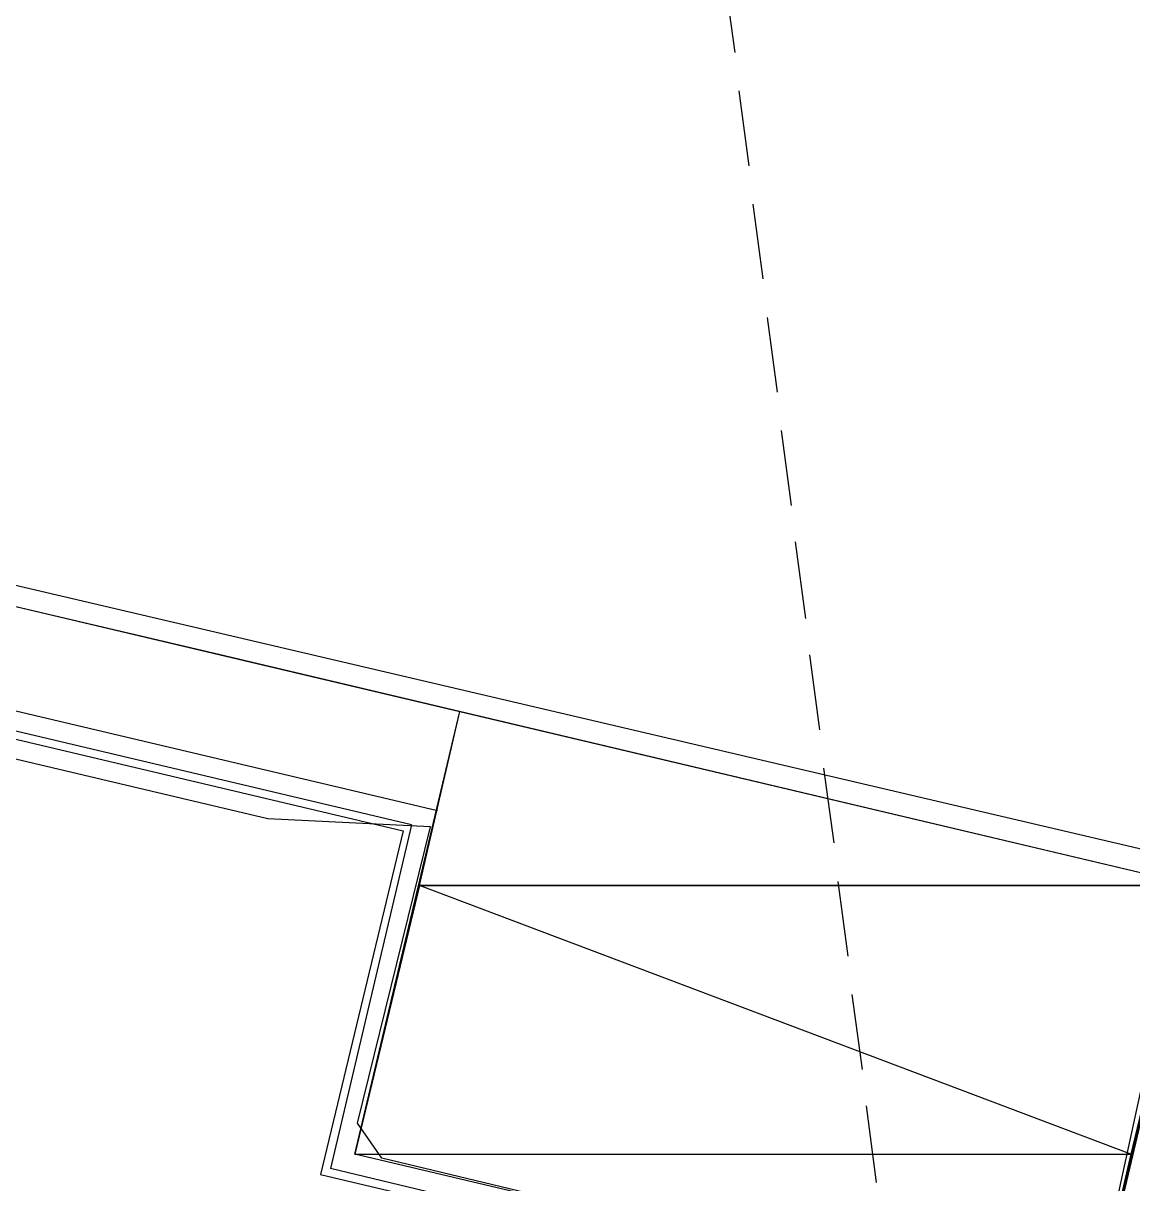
# Model space of a CAD drawing. Header units: feet. Extents: x -84 to 198, y -22 to 181.
# Drawn here: x 128.23 to 135.55, y 107.05 to 114.7 of the extents above; entities that cross this region are included whole.
import ezdxf

# ---------------------------------------------------------------- set-up
doc = ezdxf.new("R2010")
doc.units = ezdxf.units.FT
for name, color, linetype in [('A-AREA-UNIDAD', 30, 'CONTINUOUS'), ('A-LINEA', 7, 'CONTINUOUS'), ('A-MURO-CONCRETO', 8, 'CONTINUOUS')]:
    doc.layers.add(name, color=color, linetype=linetype)

msp = doc.modelspace()

# ---------------------------------------------------------------- linework, layer by layer
at = {"layer": 'A-AREA-UNIDAD'}
for points in [[(88, 128.2844), (94.848, 126.6844), (94.928, 125.6533), (94.72, 124.8889), (98.688, 124.0178), (98.88, 125.4578), (99.872, 125.4933), (100.032, 124.0533), (99.68, 123.6444), (99.36, 123.6444), (99.36, 122.9333), (98.96, 122.8978), (97.952, 118.3289), (100.08, 117.9733), (100.192, 117.8133), (106.752, 116.2489), (106.752, 115.7689), (106.912, 115.8933), (114.4, 114.0978), (115.488, 114.2044), (123.28, 112.3378), (124.288, 112.3378), (124.352, 111.8933), (135.968, 109.1733)], [(135.76, 108.4089), (135.328, 106.4178), (135.12, 106.1689), (134.112, 106.3644), (133.888, 106.8089), (133.632, 106.4889), (130.592, 107.2178), (130.432, 107.4489), (130.912, 109.4044), (129.84, 109.4578), (114.64, 113.0489), (114.128, 111.0044), (112.128, 111.1644), (111.168, 106.9689), (110.912, 106.9333), (110.848, 105.6533), (109.792, 101.4044), (108.8, 101.4044), (103.712, 102.5778), (103.648, 102.8444), (96.512, 104.5333), (95.52, 100.5689), (94.448, 100.5689), (92.192, 101.0489)]]:
    msp.add_lwpolyline(points, dxfattribs=at)
at = {"layer": 'A-LINEA'}
for p, q in [((132.8533, 115.0044), (132.92, 114.5111)), ((132.9467, 114.2578), (133.0133, 113.7644)), ((114.5733, 114.0711), (131.1067, 110.1644)), ((133.04, 113.5111), (133.1067, 113.0178)), ((114.4133, 113.4178), (130.96, 109.5111)), ((130.7867, 109.4178), (114.52, 113.2578)), ((114.56, 113.2044), (130.7333, 109.3778)), ((133.1333, 112.7644), (133.2, 112.2711)), ((133.2267, 112.0178), (133.2933, 111.5244)), ((133.32, 111.2844), (133.3867, 110.7778)), ((133.4133, 110.5378), (133.48, 110.0444)), ((133.5067, 109.7911), (133.5733, 109.2978)), ((130.7867, 109.4178), (130.2533, 107.1511)), ((133.6, 109.0444), (133.6667, 108.5511)), ((133.6933, 108.2978), (133.76, 107.8044)), ((133.7867, 107.5644), (133.8533, 107.0578)), ((134.4267, 106.1511), (130.2533, 107.1511))]:
    msp.add_line(p, q, dxfattribs=at)
for points in [[(103.1067, 159.3911), (103.0667, 159.2178), (102.5733, 157.1111), (102.8667, 156.9378), (100.9867, 148.9911), (103.5867, 148.3778), (103.4267, 147.7244), (111.4267, 145.8444), (113.8133, 145.2711), (117.8667, 144.3111), (114.9067, 131.8311), (119.4533, 130.7511), (119.2933, 130.0978), (122, 129.4578), (128.0267, 128.0444), (124.1867, 111.8044), (124.44, 111.7378), (125.7867, 111.4178), (129.48, 110.5511), (135.96, 109.0178), (135.88, 108.6844), (141.96, 107.2578)], [(103.1067, 159.3911), (103.0667, 159.2178), (102.5733, 157.1111), (102.8667, 156.9378), (100.9867, 148.9911), (103.5867, 148.3778), (103.4267, 147.7244), (111.4267, 145.8444), (113.8133, 145.2711), (117.8667, 144.3111), (114.9067, 131.8311), (119.4533, 130.7511), (119.2933, 130.0978), (122, 129.4578), (128.0267, 128.0444), (124.1867, 111.8044), (124.44, 111.7378), (125.7867, 111.4178), (129.48, 110.5511), (135.96, 109.0178), (135.88, 108.6844), (141.96, 107.2578)], [(131.1067, 110.1644), (135.96, 109.0178), (135.2667, 106.0978), (130.4133, 107.2444), (131.1067, 110.1644)], [(130.7333, 109.3778), (130.1867, 107.1111), (134.4133, 106.1111)], [(135.8933, 108.7111), (131.36, 89.5511), (124.5867, 91.1511), (124.44, 90.4978), (121.84, 91.1111), (121.3333, 88.9644), (118.2, 75.6978), (129.9467, 72.9244)]]:
    msp.add_lwpolyline(points, dxfattribs=at)
at = {"layer": 'A-MURO-CONCRETO'}
for points in [[(131.1067, 110.1644), (135.96, 109.0178), (130.84, 109.0178), (131.1067, 110.1644), (131.1067, 110.1644)], [(130.84, 109.0178), (130.4133, 107.2444), (135.5333, 107.2444), (130.84, 109.0178)], [(130.84, 109.0178), (135.96, 109.0178), (135.5333, 107.2444), (130.84, 109.0178), (130.84, 109.0178)], [(130.4133, 107.2444), (135.5333, 107.2444), (135.2667, 106.0978), (130.4133, 107.2444), (130.4133, 107.2444)]]:
    msp.add_lwpolyline(points, dxfattribs=at)

doc.saveas('drawing.dxf')
